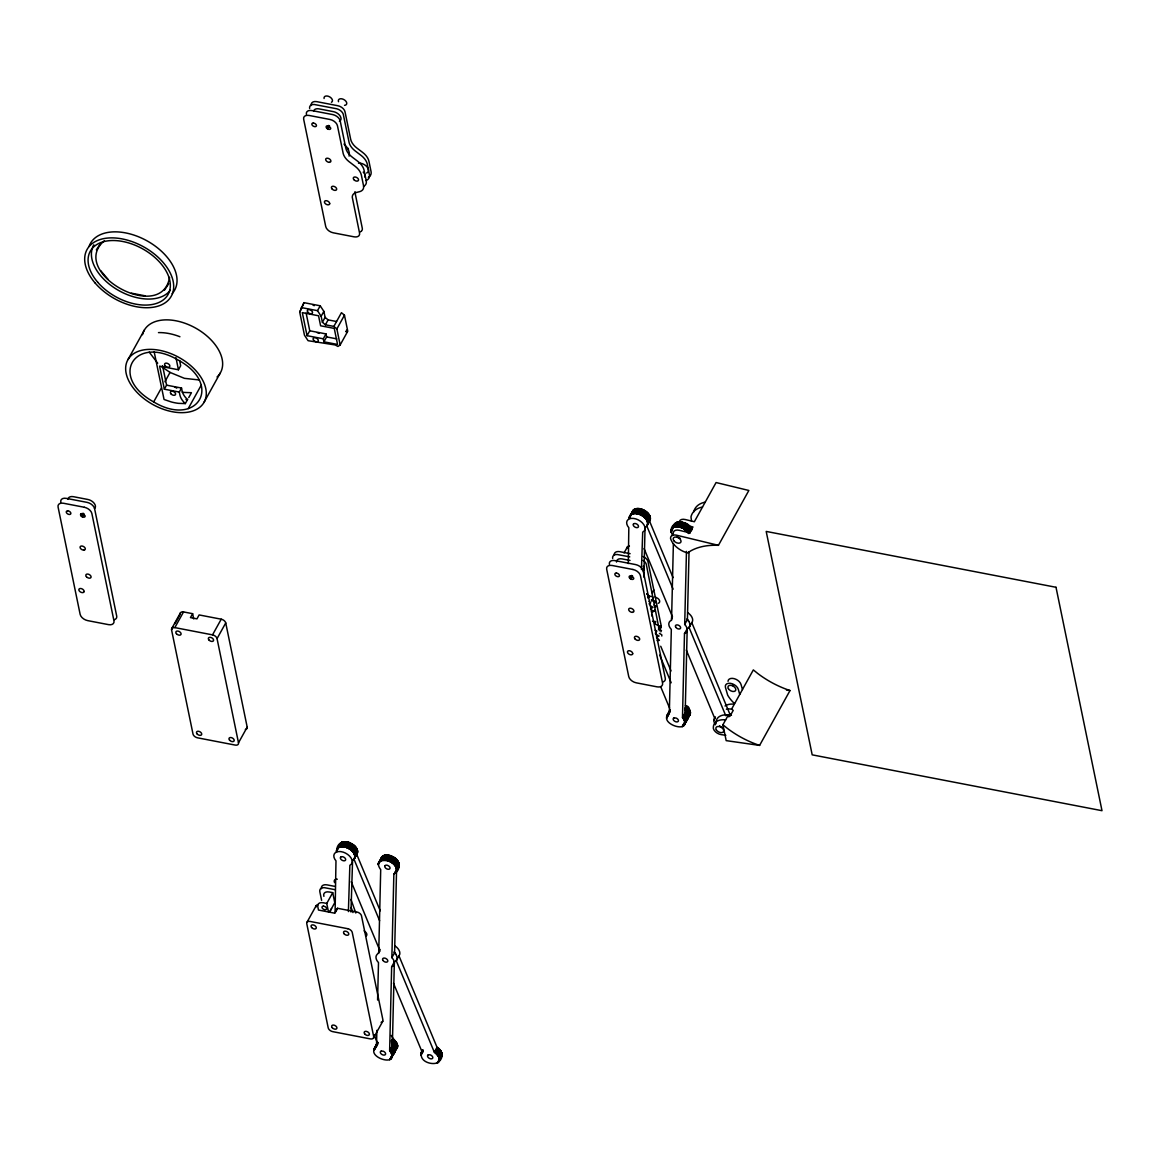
<?xml version="1.0" encoding="UTF-8"?>
<svg xmlns="http://www.w3.org/2000/svg" width="1160" height="1160" viewBox="0 0 1160 1160"><rect width="100%" height="100%" fill="white"/><g stroke="black" fill="none" stroke-linecap="round" stroke-linejoin="round"><path stroke-width="1.5" d="M376.87 1030.327L376.492 1046.363C363.341 1057.238 401.737 1068.578 389.644 1050.583L391.645 966.831L393.08 965.976A9.961 6.148 29 0 0 393.24 959.363L391.863 957.609L393.863 873.857C401.65 870.232 400.316 859.415 392.776 856.761C388.962 853.948 379.668 854.267 381.089 860.851M673.38 543.62L671.553 620.237L670.117 621.093A9.961 6.148 29 0 0 669.958 627.705L671.321 629.445L669.32 713.197C656.183 724.072 694.579 735.411 682.486 717.416L684.487 633.664L686.517 629.981M380.233 910.817L356.685 854.267C360.76 849.352 349.363 837.94 348.377 848.308A9.961 6.148 29 0 0 336.618 852.02C337.183 840.246 359.136 850.062 353.974 859.168L379.596 920.707M673.119 589.193L646.816 525.987C651.456 517.331 632.157 507.572 629.314 517.795A9.961 6.148 29 0 1 641.886 515.49A9.961 6.148 29 0 1 645.409 527.235M632.04 513.227C634.23 502.483 654.327 512.314 649.527 521.087L673.061 577.651M393.486 983.26L421.877 1051.438C415.846 1066.954 452.675 1067.91 434.318 1052.178L396.241 960.712L396.966 959.349M335.095 912.731L335.979 860.865A9.961 6.148 29 0 1 336.762 851.933A9.961 6.148 29 0 1 349.493 856.008A9.961 6.148 29 0 1 349.856 865.302L348.392 911.601M350.973 912.035L352.582 860.401A9.961 6.148 29 0 0 348.392 848.293M377.595 1000.036L378.493 962.626L377.13 960.871A9.961 6.148 29 0 1 377.275 954.26L380.074 950.954M378.711 953.404L380.712 869.666C370.098 855.224 400.809 859.212 396.111 872.059M389.644 1050.583L392.355 1045.682L394.357 961.93L395.792 961.074A9.961 6.148 29 0 0 393.936 952.056M391.863 957.609L394.588 952.708L396.589 868.956M628.314 563.572L628.822 527.698A9.961 6.148 29 0 1 629.604 518.766A9.961 6.148 29 0 1 642.336 522.827A9.961 6.148 29 0 1 642.698 532.135L641.437 569.546M643.858 577.086L645.003 529.105M655.98 634.288L659.097 636.028L656.429 637.043L659.402 640.32L657.169 640.61M684.487 633.664L685.908 632.794A9.961 6.148 29 0 0 686.067 626.197L684.704 624.442L686.459 551.377M687.155 630.547L685.197 712.515C687.401 714.531 689.011 718.663 686.343 720.954C681.877 727.233 696.13 707.281 685.415 705.526M684.704 624.442L687.416 619.541L689.04 551.827M691.824 530.077C688.257 516.954 665.115 521.623 672.64 535.471M395.082 1049.93C401.925 1045.769 392.79 1039.432 391.21 1035.401M438.784 1061.792C444.077 1057.572 442.38 1050.061 437.03 1047.292L398.953 955.811L399.692 954.462A9.961 6.148 29 0 0 396.691 947.241L394.762 945.748M690.374 711.979L690.157 714.574L688.518 716.445M643.118 556.481A6.801 4.205 29 0 1 648.048 561.947L661.171 625.718L659.431 630.764L646.265 564.21A6.801 4.205 29 0 0 643.118 560.352M686.328 650.093L714.705 718.272L713.806 721.23L715.241 724.812M673.757 525.958L674.322 524.175M661.186 627.154L659.59 630.054M376.536 1044.449L377.522 1042.521L373.897 1049.032M376.579 1044.493L377.406 1042.854L374.027 1034.72M169.592 277.312C161.602 324.582 67.497 271.889 104.444 240.656M301.267 307.545L317.507 310.677L321.146 316.274L322.393 322.277L325.394 324.786L333.848 326.41L341.446 312.692L344.462 315.201L347.768 331.238L340.156 344.955L337.981 346.449L335.168 344.955L308.082 340.692L304.457 335.182L299.715 312.142L303.978 302.659L320.218 305.79L323.872 311.373L325.104 317.376L328.12 319.885L336.56 321.508M303.978 302.659L299.715 312.142M96.353 249.82L100.615 243.339M168.722 283.721L164.444 290.203M649.02 603.896L650.716 602.808L649.049 601.387M335.689 911.789L337.473 908.28L356.961 912.035A4.277 2.639 29 0 1 361.485 915.791L382.93 1019.988A4.277 2.639 29 0 1 381.089 1022.308M669.842 710.166L669.363 712.936M378.885 951.258L379.61 949.909L351.233 881.731M671.727 618.091L672.452 616.743L644.076 548.564M725.768 715.691L689.083 627.531L689.808 626.183M689.083 627.531L692.52 621.282A9.961 6.148 29 0 0 689.518 614.075L687.604 612.567M128.035 359.498L144.405 329.976M80.823 514.01L80.939 513.894A2.494 1.537 29 0 1 83.288 513.923L85.129 515.881A2.494 1.537 29 0 1 82.302 516.852L81.403 516.258L83.114 513.184M82.302 516.852L83.998 513.779M153.671 401.925C108.112 376.768 134.937 334.312 178.263 360.107C223.72 384.932 196.895 427.982 153.671 401.925L161.428 387.933M164.909 381.756L170.041 372.403L161.922 366.923M166.576 385.163L181.525 388.049L182.135 391.05A16.834 10.382 29 0 0 187.557 399.562L185.325 403.593A16.834 10.382 29 0 1 179.901 395.082L179.292 392.065L164.343 389.195L166.576 385.163L162.559 365.661M164.343 389.195L159.601 366.139L178.437 369.779L180.67 365.748L179.612 360.571M179.292 392.065L181.525 388.049M326.989 128.456L326.351 127.672A2.494 1.537 29 0 1 326.627 126.034A2.494 1.537 29 0 1 328.875 126.121L330.716 128.078A2.494 1.537 29 0 1 327.888 129.05L326.989 128.456L328.7 125.381M327.888 129.05L329.585 125.976M188.718 397.604L191.444 392.703L184.541 392.457A39.324 24.259 29 0 1 182.178 392.123M188.225 408.61L201.173 385.279M203.913 402.534A43.616 26.912 29 0 0 158.819 350.161A43.616 26.912 29 0 0 135.184 390.354A43.616 26.912 29 0 0 203.913 402.534L220.269 372.998M317.507 310.677L320.218 305.79M307.052 335.675L302.31 312.635L318.55 315.767L320.61 325.786L334.254 328.411L337.56 344.447L323.915 341.823L323.292 338.807L307.052 335.675L309.763 330.788L306.124 313.055M321.146 316.274L323.872 311.373M322.393 322.277L325.104 317.376M325.394 324.786L328.12 319.885M323.292 338.807L326.018 333.921L309.763 330.788M323.915 341.823L326.627 336.922L326.018 333.921M340.156 344.955L336.864 328.918L344.462 315.201M171.781 628.459L180.467 612.784M175.044 623.587L180.25 614.191A4.277 2.639 29 0 1 183.526 611.929L192.632 613.683L190.457 617.598L196.954 618.86L199.129 614.93L221.226 619.193A4.277 2.639 29 0 1 225.736 622.949L247.196 727.146L238.496 742.82A4.277 2.639 29 0 1 235.219 745.082L197.533 737.818A4.277 2.639 29 0 1 193.01 734.062L171.564 629.865L173.304 626.734M171.564 629.865A4.277 2.639 29 0 1 174.841 627.603L183.526 611.929M174.841 627.603L212.526 634.868L221.226 619.193M238.496 742.82L217.05 638.624L225.736 622.949M336.791 849.41C337.517 841.768 345.738 839.97 351.089 843.407M336.531 850.309L340.605 843.015M336.487 850.962L341.127 842.624M336.487 851.309L341.417 842.45M339.024 847.206L341.736 842.305M339.344 847.061L342.055 842.174M339.692 846.945L342.403 842.044M340.054 846.843L342.765 841.942M340.416 846.756L343.142 841.87M340.808 846.698L343.519 841.797M341.2 846.655L343.925 841.754M341.62 846.626L344.332 841.725M342.04 846.611L344.752 841.711M342.461 846.611L345.187 841.711M342.911 846.64L345.622 841.739M343.345 846.684L346.057 841.783M343.795 846.742L346.521 841.841M344.259 846.829L346.97 841.928M344.708 846.931L347.435 842.029M345.173 847.032L347.884 842.145M345.637 847.177L348.348 842.276M346.101 847.322L348.812 842.421M346.564 847.481L349.276 842.581M347.029 847.67L349.74 842.769M347.478 847.859L350.189 842.957M347.927 848.076L350.654 843.175M306.965 922.287L316.201 905.627M348.812 848.54L351.538 843.639M349.247 848.801L351.958 843.9M349.668 849.062L352.394 844.161M350.088 849.337L352.799 844.437M350.465 849.613L353.176 844.712M350.871 849.932L353.582 845.031M351.248 850.236L353.959 845.35M351.611 850.556L354.322 845.669M351.958 850.889L354.67 845.988M352.292 851.222L355.004 846.321M352.611 851.57L355.322 846.669M352.901 851.918L355.613 847.017M353.176 852.266L355.902 847.365M353.438 852.629L356.163 847.728M353.684 852.991L356.395 848.09M353.901 853.339L356.613 848.453M328.498 911.978L326.743 903.437L332.717 892.663L329.208 891.982A7.12 4.393 29 0 0 323.901 896.361M354.104 853.716L356.816 848.815M354.279 854.079L356.99 849.178M354.438 854.441L357.149 849.54M354.568 854.804L357.28 849.903M354.685 855.152L357.396 850.251M354.771 855.514L357.483 850.613M354.844 855.862L357.555 850.962M354.902 856.544L357.599 851.309M354.873 857.211L357.613 851.991M353.974 859.168L357.541 852.629M354.235 858.951L357.367 853.238M329.483 912.238L334.776 902.683L332.717 892.663M337.473 908.28L334.747 913.181L318.493 910.049L317.767 906.526A7.12 4.393 29 0 1 323.234 902.755L326.743 903.437M378.377 863.098L381.843 856.848M378.233 863.707L382.292 856.399M378.189 864.36L382.829 856.008M378.203 864.693L383.119 855.848M380.712 860.589L383.423 855.688M381.031 860.444L383.757 855.543M381.379 860.329L384.09 855.428M381.741 860.227L384.453 855.326M382.104 860.14L384.83 855.239M382.495 860.082L385.207 855.181M382.887 860.024L385.613 855.123M383.308 859.995L386.019 855.094M383.728 859.981L386.439 855.08M384.149 859.995L386.86 855.094M384.584 860.01L387.31 855.123M385.033 860.053L387.745 855.152M385.483 860.126L388.194 855.224M385.932 860.198L388.658 855.297M386.396 860.299L389.108 855.398M386.86 860.401L389.572 855.514M387.324 860.532L390.036 855.645M387.788 860.691L390.5 855.79M388.252 860.851L390.963 855.949M388.701 861.024L391.427 856.138M389.165 861.228L391.877 856.327M389.615 861.431L392.326 856.544M390.064 861.663L392.776 856.761M390.5 861.909L393.211 857.008M390.935 862.156L393.646 857.255M391.355 862.416L394.066 857.53M391.775 862.707L394.487 857.806M392.167 862.996L394.893 858.095M392.559 863.286L395.27 858.385M392.935 863.606L395.647 858.705M393.298 863.924L396.01 859.023M393.646 864.243L396.372 859.342M393.979 864.577L396.691 859.676M394.298 864.925L397.01 860.024M394.574 865.259L397.3 860.357M394.878 865.621L397.59 860.72M395.139 865.984L397.851 861.082M395.372 866.346L398.098 861.445M395.603 866.694L398.315 861.808M395.807 867.071L398.518 862.17M395.98 867.433L398.692 862.533M396.14 867.796L398.851 862.895M396.271 868.159L398.982 863.258M396.387 868.506L399.098 863.606M396.474 868.869L399.185 863.968M396.546 869.217L399.257 864.316M394.24 873.77L399.301 864.664M394.545 873.611L399.33 865.012M394.835 873.422L399.33 865.345M395.342 873.031L399.243 865.984M629.43 516.838L633.201 510.052M629.329 517.462L633.693 509.646M629.314 517.795L633.969 509.458M629.358 518.476L631.359 514.46M631.548 514.184L634.563 509.138M632.186 513.894L634.897 508.993M632.534 513.779L635.245 508.877M632.882 513.677L635.607 508.776M633.259 513.59L635.97 508.689M633.65 513.532L636.361 508.631M634.041 513.474L636.753 508.587M634.447 513.445L637.173 508.559M634.868 513.445L637.594 508.544M635.303 513.445L638.014 508.544M635.738 513.474L638.449 508.573M636.188 513.517L638.899 508.616M636.637 513.576L639.348 508.674M637.087 513.663L639.812 508.762M637.55 513.75L640.262 508.849M638.014 513.865L640.726 508.964M638.478 513.996L641.19 509.095M638.942 514.155L641.654 509.254M639.407 514.315L642.118 509.414M639.856 514.489L642.582 509.602M640.32 514.692L643.032 509.791M640.769 514.909L643.481 510.009M641.219 515.127L643.93 510.226M391.645 966.831L394.357 961.93M641.654 515.374L644.365 510.473M642.089 515.62L644.8 510.733M642.51 515.895L645.221 510.995M396.241 960.712L398.953 955.811M642.915 516.171L645.641 511.27M643.307 516.447L646.018 511.546M643.713 516.765L646.424 511.864M624.065 552.899L627.328 547.012M644.09 517.07L646.801 512.169M644.452 517.389L647.164 512.488M644.8 517.722L647.512 512.822M645.134 518.056L647.846 513.155M645.438 518.404L648.164 513.503M645.743 518.752L648.454 513.851M646.018 519.1L648.73 514.199M646.279 519.462L648.991 514.562M646.526 519.811L649.237 514.909M646.743 520.173L649.455 515.272M646.932 520.535L649.658 515.635M647.12 520.898L649.832 516.011M647.28 521.26L649.991 516.374M647.41 521.623L650.122 516.722M647.526 521.986L650.238 517.085M647.613 522.348L650.325 517.447M647.672 522.696L650.398 517.795M647.715 523.044L650.441 518.143M647.729 523.711L650.455 518.476M647.657 524.349L650.426 519.143M646.816 525.987L650.296 519.767M373.476 1038.055L382.713 1021.394M629.996 578.477L629.358 577.695A2.494 1.537 29 0 1 629.634 576.056A2.494 1.537 29 0 1 631.895 576.128L633.737 578.101A2.494 1.537 29 0 1 630.895 579.072L629.996 578.477L631.707 575.404M630.895 579.072L632.606 575.998M373.781 1049.655L377.885 1042.361M373.752 1050.322L377.855 1042.695M374.448 1049.438L377.478 1044.014M374.491 1049.785L377.841 1043.913M671.133 530.221L674.902 523.45M671.046 530.86L675.381 523.029M671.031 531.526L675.947 522.667M671.074 531.875L672.423 529.424M671.452 529.351L676.265 522.522M671.133 532.222L672.481 529.772M673.539 527.423L676.585 522.377M673.873 527.278L676.933 522.261M674.221 527.162L677.295 522.159M674.569 527.061L677.658 522.072M674.946 526.973L678.049 522.014M675.337 526.901L678.44 521.957M675.729 526.858L678.861 521.928M391.21 1041.143L392.573 1038.693M676.135 526.828L679.267 521.913M391.659 1041.39L393.022 1038.939M676.555 526.814L679.702 521.928M391.37 1042.912L393.414 1039.244M676.99 526.814L680.137 521.942M391.761 1043.232L393.805 1039.548M677.425 526.843L680.587 521.986M394.168 1039.867C386.976 1043.928 399.779 1050.496 392.674 1054.687M677.875 526.886L681.036 522.043M678.324 526.945L681.486 522.13M391.804 1045.087L394.516 1040.187M678.774 527.032L681.949 522.217M392.138 1045.421L394.849 1040.52M679.238 527.118L682.413 522.333M392.457 1045.755L395.183 1040.853M390.007 1050.902L392.355 1045.682M679.702 527.235L682.877 522.464M392.776 1046.102L395.488 1041.202M390.297 1051.264L395.777 1041.549M680.151 527.365L683.341 522.624M390.572 1051.612L396.038 1041.912M680.615 527.51L683.805 522.783M390.818 1051.975L396.299 1042.26M681.079 527.684L684.255 522.957M391.05 1052.337L396.517 1042.622M391.253 1052.7L396.735 1042.985M681.543 527.858L684.719 523.16M391.457 1053.062L396.923 1043.347M681.993 528.061L685.168 523.363M391.616 1053.425L397.083 1043.71M391.761 1053.787L394.487 1048.887M682.457 528.264L685.618 523.595M392.646 1054.614C397.039 1052.454 392.573 1046.494 397.227 1044.072M391.891 1054.15L397.358 1044.435M690.925 528.264C691.2 538.37 678.687 526.915 686.053 523.827M391.993 1054.498L397.459 1044.797M389.644 1059.66L397.532 1045.145M683.776 528.989L686.488 524.088M389.934 1059.515L397.59 1045.494M390.238 1059.327L397.619 1045.841M684.197 529.25L686.909 524.349M390.514 1059.153L397.619 1046.508M391.007 1058.732L397.517 1047.146M684.603 529.525L687.329 524.625M685.009 529.815L687.721 524.914M647.773 597.734C647.251 595.008 654.979 596.472 652.935 598.516M647.947 597.704L649.092 595.82M685.4 530.12L688.112 525.219M685.777 530.424L688.489 525.538M686.14 530.743L688.851 525.857M652.196 592.832L653.82 589.889M686.488 531.077L689.199 526.176M686.822 531.41L689.533 526.51M687.14 531.759L689.852 526.858M687.416 532.077L690.127 527.191M687.706 532.454L690.432 527.553M687.967 532.817L690.693 527.916M688.431 533.527L691.157 528.626M689.315 532.672L691.36 528.989M689.49 533.034L691.534 529.366M689.649 533.397L692.955 526.959L687.721 525.683M421.211 1052.483L422.559 1050.032M420.993 1053.396L422.472 1050.322M420.964 1053.729L422.994 1050.046M420.978 1054.396L422.994 1050.38M421.022 1054.745L423.052 1051.076M421.08 1055.092L423.125 1051.424M659.547 628.648L661.171 625.718M659.605 629.387L661.229 626.458M434.318 1052.178L437.03 1047.292M434.768 1052.424L437.479 1047.538M435.159 1052.729L437.871 1047.828M435.551 1053.034L438.262 1048.132M435.913 1053.352L438.625 1048.452M436.262 1053.671L438.973 1048.77M436.61 1054.005L439.321 1049.104M718.432 545.33L676.497 535.195A7.12 4.393 29 0 0 670.553 538.53A17.806 10.976 29 0 0 687.561 552.928L690.823 550.841A69.875 43.123 29 0 1 718.432 545.33L748.853 490.462L716.082 482.546L694.361 521.739L685.197 519.52A7.12 4.393 29 0 0 679.238 522.855M436.928 1054.339L439.64 1049.438M437.233 1054.687L439.945 1049.785M437.523 1055.034L440.235 1050.133M437.784 1055.397L440.51 1050.496M438.045 1055.745L440.757 1050.859M438.262 1056.108L440.988 1051.207M438.48 1056.47L441.191 1051.569M438.668 1056.832L441.38 1051.931M438.828 1057.195L441.554 1052.309M438.988 1057.557L441.699 1052.671M439.103 1057.92L441.815 1053.019M439.205 1058.283L441.916 1053.381M439.277 1058.63L442.003 1053.729M439.336 1058.978L442.047 1054.078M437.146 1063.27L442.076 1054.426M437.712 1062.922L442.076 1055.092M438.204 1062.502L442.033 1055.411M666.826 715.561L670.146 709.587M666.609 716.488L670.146 710.152M666.594 716.822L669.726 711.182M666.609 717.489L670.016 711.008M666.652 717.837L668.682 714.168M666.71 718.185L668.754 714.516M684.893 708.528L686.241 706.077M685.284 708.832L686.633 706.382M684.965 710.37L686.995 706.687M685.313 710.688L687.358 707.02M687.691 707.353C680.963 710.949 692.549 718.605 684.864 721.723M682.486 717.416L688.01 707.687M682.848 717.736L688.329 708.035M683.139 718.083L688.605 708.383M683.414 718.446L688.88 708.731M683.66 718.794L689.127 709.093M683.892 719.157L689.359 709.456M684.096 719.519L689.577 709.818M684.284 719.882L687.01 714.995M687.039 715.082L689.765 710.181M684.458 720.244L689.924 710.543M684.603 720.606L690.07 710.906M684.734 720.969L690.2 711.268M684.835 721.332L690.301 711.631M682.152 726.624L684.183 722.941M682.471 726.479L684.516 722.811M684.965 722.027L690.432 712.327M682.776 726.334L690.461 712.675M684.038 724.753L690.461 713.009M683.602 725.768L690.417 713.661M684.429 724.826L690.273 714.27M713.878 719.91L715.401 716.865M713.821 720.229L715.183 717.779M731.597 709.108L753.333 669.914L757.755 673.496A69.875 43.123 29 0 0 790.018 690.534L759.597 745.402L726.174 740.631L722.912 724.783L728.35 714.98L729.945 716.271L733.207 710.399L731.597 709.108A17.806 10.976 29 0 0 726.392 709.238M728.509 716.561L729.872 714.111L691.795 622.63M728.958 716.808L729.872 714.111M441.655 1056.601L440.147 1058.195M330.18 910.861L331.528 908.556M398.822 867.158L397.257 868.71M669.972 709.847L669.392 712.994M339.952 843.697L339.286 847.09M687.198 628.764L688.634 627.893M661.809 636.028L661.78 634.781L659.46 633.404M702.51 507.036L701.017 507.384A29.783 18.372 29 0 0 690.983 516.882L691.534 521.333M651.833 615.989L651.673 614.249M658.517 627.429L659.692 627.024L659.344 625.936L655.11 624.065L655.719 621.586L652.543 621.325M198.838 379.929L184.411 378.334L170.085 372.433M655.066 630.213C659.402 631.345 654.153 632.113 655.588 633.94M318.289 904.684L317.825 904.713A4.277 2.639 29 0 0 315.998 907.033M158.471 332.615L159.254 332.587A43.616 26.912 29 0 1 179.06 336.4L179.916 336.748M185.919 399.591L187.557 399.562M185.325 403.593L178.51 403.346A39.324 24.259 29 0 1 171.317 401.954L164.053 399.489L154.178 351.915M654.922 603.07L655.443 601.707L651.76 599.561M660.823 631.881L661.461 630.503L658.372 629.111M145.101 295.814L131.385 293.175M786.451 690.026L790.018 690.534M725.841 735.295L721.259 734.642A7.12 4.393 29 0 1 713.385 728.654A17.806 10.976 29 0 1 725.624 719.882M326.627 336.922L336.864 338.894M630.126 553.683L619.73 551.667A7.25 4.48 29 0 0 614.38 553.683M630.039 560.439L622.064 558.902A7.12 4.393 29 0 0 616.511 562.063M651.34 611.885L653.674 611.581L650.557 609.014M335.24 886.457L326.888 884.848A7.25 4.48 29 0 0 321.436 888.69M335.283 889.72L324.423 887.676A7.25 4.48 29 0 0 319.812 891.634L321.61 900.348M629.764 556.872L617.25 554.509A7.25 4.48 29 0 0 612.654 558.467M689.707 532.832L679.223 530.294A7.12 4.393 29 0 0 673.264 533.629M655.096 607.318L656.284 606.361L654.037 604.998M650.223 605.694L653.065 607.289L650.528 608.87M653.674 610.943L655.066 610.827L654.733 609.609M364.095 930.914L365.255 931.741A4.553 2.813 29 0 1 366.111 936.135M730.322 714.357L731.467 715.285M722.912 724.783L727.349 728.364A69.875 43.123 29 0 0 759.597 745.402M333.848 326.41L336.864 328.918M108.025 279.328L100.63 270.599M157.702 363.211L149.219 352.132M392.718 1046.015L394.516 1048.973M81.403 516.258L80.765 515.475A2.494 1.537 29 0 1 81.04 513.837M687.416 619.541L688.793 621.296M394.588 952.708L395.951 954.462M660.736 646.265L671.016 670.958M659.678 655.125L671.19 682.776M660.779 686.923L669.566 708.064M350.958 899.435L355.815 913.021M351.146 907.468L352.974 912.572M742.472 689.504L741.008 684.429A7.12 4.393 29 0 0 733.976 678.6A7.12 4.393 29 0 0 728.016 681.312M739.746 694.405L738.297 689.315A7.12 4.393 29 0 0 730.409 683.327A7.12 4.393 29 0 0 725.464 687.488L727.668 695.159A29.783 18.372 29 0 0 734.555 703.612M175.957 357.686L178.437 369.779M192.632 613.683L193.706 618.933M174.797 387.223A2.842 1.754 29 0 1 176.755 388.165M142.52 334.704A43.616 26.912 29 0 1 195.982 328.294A43.616 26.912 29 0 1 217.05 376.971M317.332 332.789A2.842 1.754 29 0 1 319.348 333.369M312.91 304.993A2.842 1.754 29 0 1 314.171 305.732M378.682 952.273A9.961 6.148 29 0 1 380.001 949.373M334.631 882.659A4.553 2.813 29 0 1 337.328 879.207M212.526 634.868A4.277 2.639 29 0 1 217.05 638.624M247.196 727.146A4.277 2.639 29 0 1 245.355 729.466M89.088 246.427A48.154 29.71 29 0 1 147.596 241.164A48.154 29.71 29 0 1 172.202 293.552M170.288 290.174A44.501 27.463 29 0 1 117.406 289.754A44.501 27.463 29 0 1 93.829 244.818M114.332 619.687A7.12 4.393 29 0 0 116.681 615.975L94.584 508.631A7.12 4.393 29 0 0 87.058 502.367L66.265 498.365A7.12 4.393 29 0 0 60.798 502.12M67.933 499.278A7.12 4.393 29 0 1 73.457 496.697L87.841 499.467A7.12 4.393 29 0 1 94.322 503.483A7.12 4.393 29 0 1 94.511 508.646M658.314 603.287A4.553 2.813 29 0 0 658.082 598.56L655.574 597.154A4.553 2.813 29 0 0 655.052 597.009M627.096 548.506A4.553 2.813 29 0 1 629.416 546.012M647.019 594.065A16.37 10.106 29 0 1 649.586 596.878M651.369 599.836A16.37 10.106 29 0 1 651.949 601.329M614.205 554.871A7.25 4.48 29 0 1 614.235 554.262M662.925 681.906A7.12 4.393 29 0 0 665.274 678.194L643.176 570.851A7.12 4.393 29 0 0 635.651 564.587L614.858 560.585A7.12 4.393 29 0 0 609.391 564.34M643.22 566.152A7.12 4.393 29 0 1 643.104 570.865M671.582 619.788A9.961 6.148 29 0 1 671.915 617.584M686.807 618.976A9.961 6.148 29 0 1 688.663 627.995M355.018 191.646A11.078 6.844 29 0 0 354.974 192.357L362.268 228.172A7.12 4.393 29 0 1 361.558 230.956M363.529 186.354A11.31 6.974 29 0 0 366.183 180.496L364.051 170.129A14.95 9.222 29 0 0 357.715 161.284L352.379 157.238A14.95 9.222 29 0 1 345.767 147.987L340.17 120.828A7.12 4.393 29 0 0 332.644 114.565L311.851 110.562A7.12 4.393 29 0 0 306.385 114.318M361.094 231.347A7.12 4.393 29 0 1 359.919 231.884M313.635 110.954A7.12 4.393 29 0 1 319.043 108.88L333.427 111.65A7.12 4.393 29 0 1 340.214 116.13A7.12 4.393 29 0 1 339.416 121.307M363.211 172.144A7.12 4.393 29 0 1 365.023 177.277M358.498 163.168A7.12 4.393 29 0 1 367.038 166.909A7.12 4.393 29 0 1 366.632 173.043M331.426 102.269A4.553 2.813 29 0 0 332.094 99.238L331.368 98.223A4.553 2.813 29 0 0 326.438 95.99A4.553 2.813 29 0 0 324.089 98.484M338.517 101.703A4.553 2.813 29 0 1 341.055 98.745A4.553 2.813 29 0 1 346.376 101.964A4.553 2.813 29 0 1 344.52 105.343M348.435 149.742A4.553 2.813 29 0 1 348.333 148.35M343.998 144.043A16.37 10.106 29 0 1 349.073 156.107M369.474 176.581A12.528 7.728 29 0 0 371.055 171.578L368.967 161.428A14.95 9.222 29 0 0 362.355 152.192L357.236 148.321A14.95 9.222 29 0 1 350.625 139.084L345.042 111.925A6.801 4.205 29 0 0 337.517 105.662L316.724 101.645A7.25 4.48 29 0 0 311.271 105.502M368.923 177.001A12.528 7.728 29 0 1 368.314 177.364M309.633 108.446A7.25 4.48 29 0 1 314.244 104.487L336.748 108.779A6.801 4.205 29 0 1 343.258 114.188L349.174 142.81A14.95 9.222 29 0 0 354.743 150.597L361.587 155.803A14.95 9.222 29 0 1 367.154 163.589L369.518 175.262A12.528 7.728 29 0 1 366.009 180.612M646.801 593.76A17.733 10.933 29 0 1 648.861 595.776M716.097 723.753A17.806 10.976 29 0 1 728.35 714.98M725.029 705.99A17.806 10.976 29 0 1 734.323 704.207M722.361 727.465A4.277 2.639 29 0 1 719.62 725.711M733.424 685.879A4.277 2.639 29 0 1 732.482 685.284M693.695 511.995A29.783 18.372 29 0 1 705.222 502.149M680.166 538.167A4.277 2.639 29 0 1 677.28 536.63M346.101 331.513C347.188 334.689 347.348 326.873 346.101 331.513M340.619 857.226L340.416 857.646A2.842 1.754 29 0 0 342.258 860.329A2.842 1.754 29 0 0 345.419 860.27L345.622 859.85A2.842 1.754 29 0 0 343.781 857.153A2.842 1.754 29 0 0 340.619 857.226M385.004 865.693L384.801 866.114A2.842 1.754 29 0 0 385.265 867.665L385.729 868.173A2.842 1.754 29 0 0 389.441 869.043L389.803 868.738A2.842 1.754 29 0 0 389.064 866.259L387.832 865.476A2.842 1.754 29 0 0 385.366 865.389L385.004 865.693M633.462 524.059L633.259 524.465A2.842 1.754 29 0 0 635.1 527.162A2.842 1.754 29 0 0 638.261 527.089L638.449 526.683A2.842 1.754 29 0 0 636.622 523.986A2.842 1.754 29 0 0 633.462 524.059M427.953 1055.078L427.663 1055.44A2.842 1.754 29 0 0 428.461 1057.717A2.842 1.754 29 0 0 431.375 1058.848L431.94 1058.732A2.842 1.754 29 0 0 432.506 1056.63A2.842 1.754 29 0 0 429.606 1054.745L427.953 1055.078M674.192 717.851L673.713 718.054A2.842 1.754 29 0 0 673.51 720.099A2.842 1.754 29 0 0 676.135 721.839L676.802 721.911A2.842 1.754 29 0 0 678.411 720.418A2.842 1.754 29 0 0 676.149 718.083L674.192 717.851M381.364 1051.018L380.872 1051.221A2.842 1.754 29 0 0 380.668 1053.265A2.842 1.754 29 0 0 383.293 1055.005L383.96 1055.092A2.842 1.754 29 0 0 385.57 1053.584A2.842 1.754 29 0 0 383.308 1051.25L381.364 1051.018M355.815 192.632L355.119 192.893A11.078 6.844 29 0 0 352.263 197.258L359.556 233.073A7.12 4.393 29 0 1 354.09 236.829L333.254 232.812A7.12 4.393 29 0 1 325.728 226.548L303.659 119.219A7.12 4.393 29 0 1 309.14 115.463L329.933 119.465A7.12 4.393 29 0 1 337.458 125.729L343.229 153.685A14.95 9.222 29 0 0 348.798 161.457L355.004 166.184A14.95 9.222 29 0 1 361.34 175.029L363.617 186.151A11.31 6.974 29 0 1 360.093 191.53L355.815 192.632M313.214 123.047L312.359 123.264A2.494 1.537 29 0 0 313.432 126.222A2.494 1.537 29 0 0 316.448 125.483A2.494 1.537 29 0 0 313.214 123.047M67.628 510.849L66.772 511.067A2.494 1.537 29 0 0 67.846 514.025A2.494 1.537 29 0 0 70.861 513.285A2.494 1.537 29 0 0 67.628 510.849M616.221 573.069L615.365 573.286A2.494 1.537 29 0 0 616.438 576.245A2.494 1.537 29 0 0 619.454 575.49A2.494 1.537 29 0 0 616.221 573.069M323.364 906.148L322.509 906.366A2.494 1.537 29 0 0 323.582 909.324A2.494 1.537 29 0 0 326.598 908.57A2.494 1.537 29 0 0 323.364 906.148M329.353 162.327L328.7 162.269A2.842 1.754 29 0 1 325.757 158.963A2.842 1.754 29 0 1 330.005 159.369A2.842 1.754 29 0 1 329.353 162.327M83.767 550.13L83.114 550.072A2.842 1.754 29 0 1 80.17 546.766A2.842 1.754 29 0 1 84.419 547.172A2.842 1.754 29 0 1 83.767 550.13M632.36 612.35L631.707 612.291A2.842 1.754 29 0 1 628.764 608.986A2.842 1.754 29 0 1 633.026 609.391A2.842 1.754 29 0 1 632.36 612.35M1056.006 587.279L766.194 531.425L812.188 754.841L1102 810.695L1056.006 587.279M632.939 569.487L612.147 565.486A7.12 4.393 29 0 0 606.68 569.241L628.735 676.57A7.12 4.393 29 0 0 636.274 682.834L657.096 686.851A7.12 4.393 29 0 0 662.563 683.095L640.465 575.751A7.12 4.393 29 0 0 632.939 569.487M84.347 507.268L63.553 503.266A7.12 4.393 29 0 0 58.072 507.022L80.142 614.351A7.12 4.393 29 0 0 87.667 620.615L108.503 624.631A7.12 4.393 29 0 0 113.97 620.875L91.872 513.532A7.12 4.393 29 0 0 84.347 507.268M347.724 928.696L310.039 921.432A4.277 2.639 29 0 0 306.762 923.679L328.207 1027.89A4.277 2.639 29 0 0 332.731 1031.646L370.417 1038.91A4.277 2.639 29 0 0 373.694 1036.648L352.248 932.452A4.277 2.639 29 0 0 347.724 928.696M632.693 653.776L632.678 653.283A2.842 1.754 29 0 0 628.604 650.745A2.842 1.754 29 0 0 628.735 653.993A2.842 1.754 29 0 0 632.693 653.776M329.687 203.754L329.672 203.261A2.842 1.754 29 0 0 325.598 200.724A2.842 1.754 29 0 0 325.714 203.971A2.842 1.754 29 0 0 329.687 203.754M84.1 591.557L84.085 591.063A2.842 1.754 29 0 0 80.011 588.526A2.842 1.754 29 0 0 80.127 591.774A2.842 1.754 29 0 0 84.1 591.557M364.748 1033.966A2.842 1.754 29 0 0 369.243 1034.822A2.842 1.754 29 0 0 366.371 1031.385A2.842 1.754 29 0 0 364.748 1033.966M344.114 933.771A2.842 1.754 29 0 0 348.623 934.641A2.842 1.754 29 0 0 345.752 931.205A2.842 1.754 29 0 0 344.114 933.771M332.253 1027.702A2.842 1.754 29 0 0 336.748 1028.572A2.842 1.754 29 0 0 333.877 1025.121A2.842 1.754 29 0 0 332.253 1027.702M311.619 927.507A2.842 1.754 29 0 0 316.129 928.377A2.842 1.754 29 0 0 313.258 924.94A2.842 1.754 29 0 0 311.619 927.507M165.155 365.777A2.842 1.754 29 0 0 169.665 366.647A2.842 1.754 29 0 0 166.793 363.196A2.842 1.754 29 0 0 165.155 365.777M170.94 393.82A2.842 1.754 29 0 0 175.435 394.69A2.842 1.754 29 0 0 172.565 391.253A2.842 1.754 29 0 0 170.94 393.82M313.649 340.315A2.842 1.754 29 0 0 318.144 341.185A2.842 1.754 29 0 0 315.274 337.748A2.842 1.754 29 0 0 313.649 340.315M307.864 312.272A2.842 1.754 29 0 0 312.373 313.127A2.842 1.754 29 0 0 309.502 309.691A2.842 1.754 29 0 0 307.864 312.272M382.873 960.335A2.842 1.754 29 0 0 387.44 961.785A2.842 1.754 29 0 0 385.221 958.232A2.842 1.754 29 0 0 382.873 960.335M229.549 740.138A2.842 1.754 29 0 0 234.044 741.008A2.842 1.754 29 0 0 231.173 737.572A2.842 1.754 29 0 0 229.549 740.138M208.916 639.943A2.842 1.754 29 0 0 213.425 640.813A2.842 1.754 29 0 0 210.555 637.376A2.842 1.754 29 0 0 208.916 639.943M197.055 733.874A2.842 1.754 29 0 0 201.55 734.744A2.842 1.754 29 0 0 198.694 731.308A2.842 1.754 29 0 0 197.055 733.874M176.436 633.693A2.842 1.754 29 0 0 180.931 634.549A2.842 1.754 29 0 0 178.06 631.112A2.842 1.754 29 0 0 176.436 633.693M95.207 283.113A48.154 29.71 29 0 0 171.071 296.554A48.154 29.71 29 0 0 121.293 238.743A48.154 29.71 29 0 0 95.207 283.113M97.788 282.329A44.501 27.463 29 0 0 167.91 294.756A44.501 27.463 29 0 0 121.901 241.323A44.501 27.463 29 0 0 97.788 282.329M86.42 576.694A2.842 1.754 29 0 0 90.915 577.564A2.842 1.754 29 0 0 88.044 574.113A2.842 1.754 29 0 0 86.42 576.694M635.013 638.913A2.842 1.754 29 0 0 639.508 639.784A2.842 1.754 29 0 0 636.651 636.332A2.842 1.754 29 0 0 635.013 638.913M675.714 627.168A2.842 1.754 29 0 0 680.267 628.618A2.842 1.754 29 0 0 678.063 625.066A2.842 1.754 29 0 0 675.714 627.168M332.006 188.892A2.842 1.754 29 0 0 336.501 189.762A2.842 1.754 29 0 0 333.63 186.311A2.842 1.754 29 0 0 332.006 188.892M353.873 179.641A2.842 1.754 29 0 0 358.382 180.496A2.842 1.754 29 0 0 355.511 177.059A2.842 1.754 29 0 0 353.873 179.641M716.314 729.828A4.277 2.639 29 0 0 723.144 732.105A4.277 2.639 29 0 0 719.954 726.754A4.277 2.639 29 0 0 716.314 729.828M728.378 688.663A4.277 2.639 29 0 0 735.222 690.954A4.277 2.639 29 0 0 732.033 685.603A4.277 2.639 29 0 0 728.378 688.663M673.873 540.763A4.277 2.639 29 0 0 680.688 542.416A4.277 2.639 29 0 0 676.744 537.167A4.277 2.639 29 0 0 673.873 540.763"/></g></svg>
